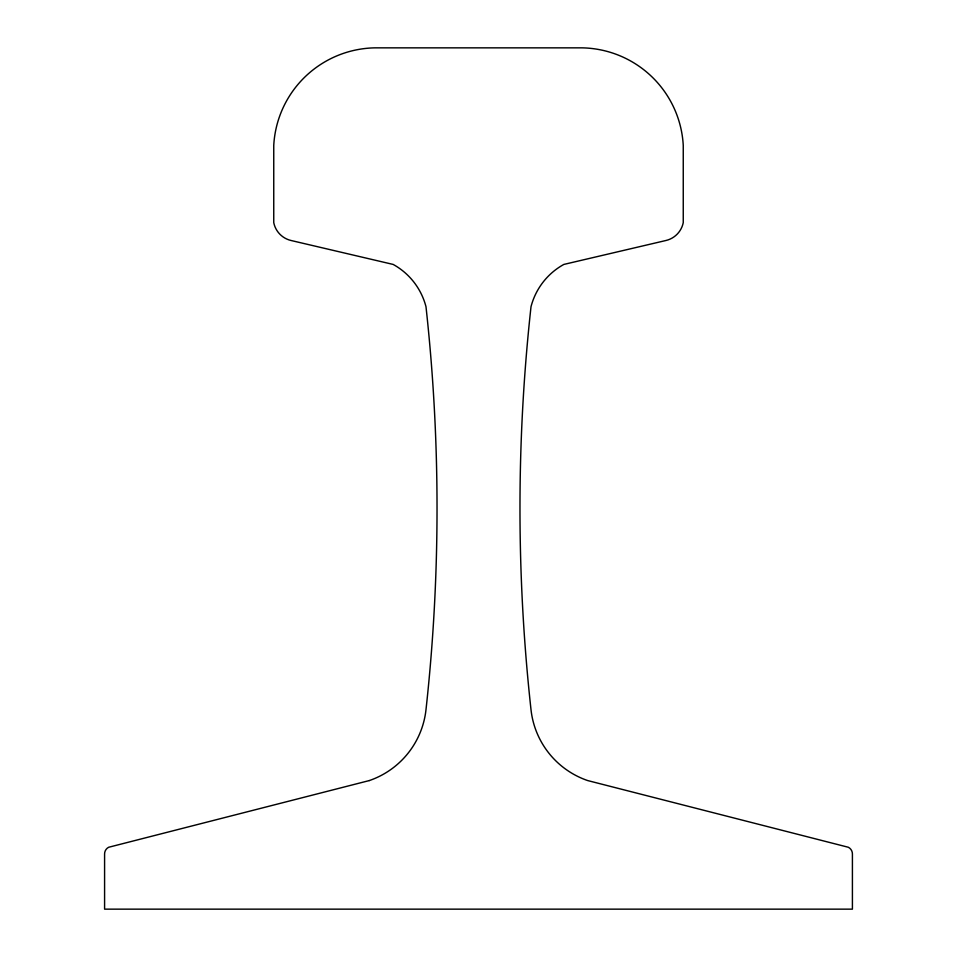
<?xml version="1.0" encoding="UTF-8"?>
<svg xmlns="http://www.w3.org/2000/svg" width="957" height="957" viewBox="0 0 957 957"><rect width="100%" height="100%" fill="white"/><g stroke="black" fill="none" stroke-linecap="round" stroke-linejoin="round"><path stroke-width="1.44" d="M369.282 780.577L108.655 847.268A7.5 7.5 0 0 0 104.588 853.943L104.588 909.15L852.412 909.15L852.412 853.943A7.5 7.5 0 0 0 848.345 847.268L587.718 780.577A84.647 84.647 0 0 1 531.015 709.747A1844.414 1844.414 0 0 1 531.015 306.695A67.576 67.576 0 0 1 563.829 264.431L665.964 240.494A22.98 22.98 0 0 0 683.25 222.658L683.25 145.356A103.189 103.189 0 0 0 582.095 47.85L374.905 47.85A103.189 103.189 0 0 0 273.75 145.356L273.75 222.658A22.98 22.98 0 0 0 291.036 240.494L393.171 264.431A67.576 67.576 0 0 1 425.985 306.695A1844.414 1844.414 0 0 1 425.985 709.747A84.647 84.647 0 0 1 369.282 780.577"/></g></svg>
